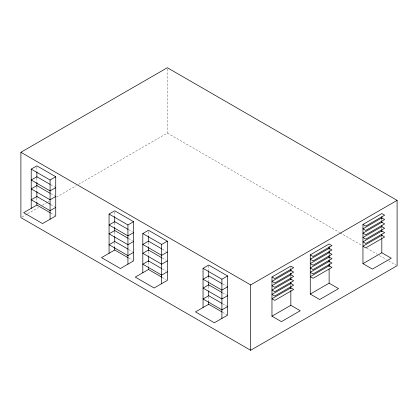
<?xml version="1.0" encoding="UTF-8"?>
<svg xmlns="http://www.w3.org/2000/svg" width="418" height="418" viewBox="0 0 418 418"><rect width="100%" height="100%" fill="white"/><g stroke="black" fill="none" stroke-linecap="round" stroke-linejoin="round"><path stroke-width="0.31" stroke-dasharray="2.09 1.57" d="M22.029 216.973L27.118 214.032M27.687 213.708L38.43 207.506M42.385 205.222L47.474 202.281M48.039 201.957L49.172 201.304M56.519 197.061L76.311 185.634M78.574 184.328L167.341 133.076L339.52 232.481M340.085 232.805L362.098 245.518M366.617 248.125L377.344 254.316M379.601 255.623L386.373 259.531M388.63 260.837L395.971 265.075M50.745 184.751L54.627 186.998M128.592 229.701L132.48 231.943M162.336 249.18L166.223 251.422M222.569 283.958L226.457 286.199M50.745 193.623L54.627 195.864M128.592 238.568L132.48 240.81M162.336 258.052L166.223 260.294M222.569 292.825L226.457 295.066M50.745 204.512L54.627 206.758M128.592 249.462L132.48 251.704M162.336 268.941L166.223 271.183M222.569 303.719L227.011 306.279M50.745 213.07L54.627 215.312M128.592 258.021L132.48 260.262M162.336 277.5L166.223 279.741M222.569 312.277L227.011 314.838M381.817 218.698L381.817 219.983M381.817 227.695L381.817 228.98M381.817 236.698L381.817 237.983M329.123 249.76L329.123 251.046M329.123 253.616L329.123 254.902M329.123 258.12L329.123 259.406M329.123 262.619L329.123 263.904M290.839 267.368L290.839 268.654M290.839 275.723L290.839 277.009M290.839 284.721L290.839 286.006M208.702 265.702L208.702 270.2M208.702 276.627L208.702 281.126M208.702 286.267L208.702 290.766M208.702 296.555L208.702 301.697M167.341 69.022L167.341 133.076M148.468 231.567L148.468 235.423M148.468 242.492L148.468 246.354M148.468 251.495L148.468 255.351M148.468 262.42L148.468 266.276M114.725 212.088L114.725 216.587M114.725 223.013L114.725 227.512M114.725 232.011L114.725 235.867M114.725 242.299L114.725 247.44M36.873 167.137L36.873 171.636M36.873 178.068L36.873 182.567M36.873 187.065L36.873 190.921M36.873 197.991L36.873 202.49"/><path stroke-width="0.63" d="M20.9 152.277L167.341 67.726L397.1 200.374L397.1 265.723L250.659 350.274L20.9 217.626L20.9 152.277L250.659 284.924L397.1 200.374M31.214 208.331L31.214 169.123L36.873 165.852L55.735 176.746L55.735 215.954L42.532 223.578L23.669 212.689L36.873 205.066L50.191 212.752M31.214 169.123L50.076 180.012L55.735 176.746M55.735 187.635L50.076 190.906L31.214 180.012L36.873 176.746L50.191 184.432M55.735 196.507L50.076 199.773L31.214 188.879L36.873 185.613L50.191 193.304M55.735 207.396L50.076 210.662L31.214 199.773L36.873 196.507L50.191 204.193M109.067 253.277L109.067 214.068L114.725 210.803L133.588 221.692L133.588 260.9L120.384 268.523L101.517 257.634L114.725 250.011L128.039 257.697M109.067 214.068L127.929 224.957L133.588 221.692M133.588 232.586L127.929 235.851L109.067 224.957L114.725 221.692L128.039 229.377M142.81 272.761L142.81 233.547L148.468 230.281L167.331 241.176L167.331 280.384L154.127 288.007L135.26 277.113L148.468 269.49L161.782 277.181M133.588 241.452L127.929 244.718L109.067 233.829L114.725 230.558L128.039 238.25M133.588 252.341L127.929 255.612L109.067 244.718L114.725 241.452L128.039 249.138M142.81 233.547L161.672 244.441L167.331 241.176M167.331 252.064L161.672 255.33L142.81 244.441L148.468 241.176L161.782 248.862M167.331 260.931L161.672 264.202L142.81 253.308L148.468 250.042L161.782 257.728M167.331 271.825L161.672 275.091L142.81 264.202L148.468 260.931L161.782 268.622M203.043 307.533L203.043 268.325L208.702 265.059L227.564 275.948L227.564 315.156L214.361 322.785L195.493 311.891L208.702 304.267L222.015 311.953M203.043 268.325L221.906 279.214L227.564 275.948M227.564 286.842L221.906 290.108L203.043 279.219L208.702 275.948L222.015 283.639M227.564 295.709L221.906 298.974L203.043 288.086L208.702 284.815L222.015 292.506M271.972 276.972L290.839 266.083L293.666 267.713L274.804 278.607L271.972 276.972L271.972 316.18L281.408 321.63L300.27 310.736L290.839 305.292L271.972 316.18M310.26 254.87L329.123 243.976L331.955 245.612L313.092 256.5L310.26 254.87L310.26 294.079L319.692 299.523L338.559 288.634L329.123 283.185L310.26 294.079M362.955 224.445L381.817 213.556L384.649 215.192L365.781 226.081L362.955 224.445L362.955 263.659L372.386 269.103L391.248 258.209L381.817 252.765L362.955 263.659M227.564 306.603L221.906 309.869L203.043 298.974L208.702 295.709L222.015 303.395M381.817 216.77L381.817 218.698M381.817 220.626L381.817 222.554M381.817 225.767L381.817 227.052M381.817 229.623L381.817 231.551M381.817 234.127L381.817 236.055M381.817 238.626L381.817 252.765M329.123 246.547L329.123 249.118M329.123 251.688L329.123 252.974M329.123 255.55L329.123 257.478M329.123 260.048L329.123 261.976M329.123 264.547L329.123 266.475M329.123 269.046L329.123 283.185M290.839 269.296L290.839 271.225M290.839 273.153L290.839 275.081M290.839 277.651L290.839 279.579M290.839 282.15L290.839 284.078M290.839 286.649L290.839 288.577M290.839 290.505L290.839 305.292M250.659 284.924L250.659 350.274M221.906 279.214L221.906 318.427M208.702 270.843L208.702 276.627M208.702 281.769L208.702 285.625M208.702 291.414L208.702 295.913M208.702 301.697L208.702 304.267M161.672 244.441L161.672 283.65M148.468 236.065L148.468 241.85M148.468 246.996L148.468 250.852M148.468 255.994L148.468 261.778M148.468 266.919L148.468 269.49M127.929 224.957L127.929 264.171M114.725 216.587L114.725 222.371M114.725 227.512L114.725 231.368M114.725 236.51L114.725 241.656M114.725 247.44L114.725 250.011M50.076 180.012L50.076 219.22M36.873 172.279L36.873 177.425M36.873 182.567L36.873 186.423M36.873 191.564L36.873 197.348M36.873 202.49L36.873 205.066M290.839 270.436L271.972 281.33L274.804 282.965L293.666 272.071L290.839 270.436M329.123 248.334L310.26 259.223L313.092 260.858L331.955 249.969L329.123 248.334M381.817 217.914L362.955 228.803L365.781 230.438L384.649 219.544L381.817 217.914M290.839 274.793L271.972 285.687L274.804 287.318L293.666 276.429L290.839 274.793M329.123 252.691L310.26 263.58L313.092 265.216L331.955 254.322L329.123 252.691M381.817 222.271L362.955 233.16L365.781 234.796L384.649 223.902L381.817 222.271M290.839 279.151L271.972 290.045L274.804 291.675L293.666 280.786L290.839 279.151M329.123 257.049L310.26 267.938L313.092 269.573L331.955 258.679L329.123 257.049M381.817 226.624L362.955 237.518L365.781 239.148L384.649 228.259L381.817 226.624M290.839 283.508L271.972 294.397L274.804 296.033L293.666 285.144L290.839 283.508M329.123 261.402L310.26 272.296L313.092 273.931L331.955 263.037L329.123 261.402M381.817 230.982L362.955 241.876L365.781 243.506L384.649 232.617L381.817 230.982M290.839 287.866L271.972 298.755L274.804 300.39L293.666 289.496L290.839 287.866M329.123 265.759L310.26 276.653L313.092 278.284L331.955 267.395L329.123 265.759M381.817 235.339L362.955 246.228L365.781 247.864L384.649 236.975L381.817 235.339"/></g></svg>
